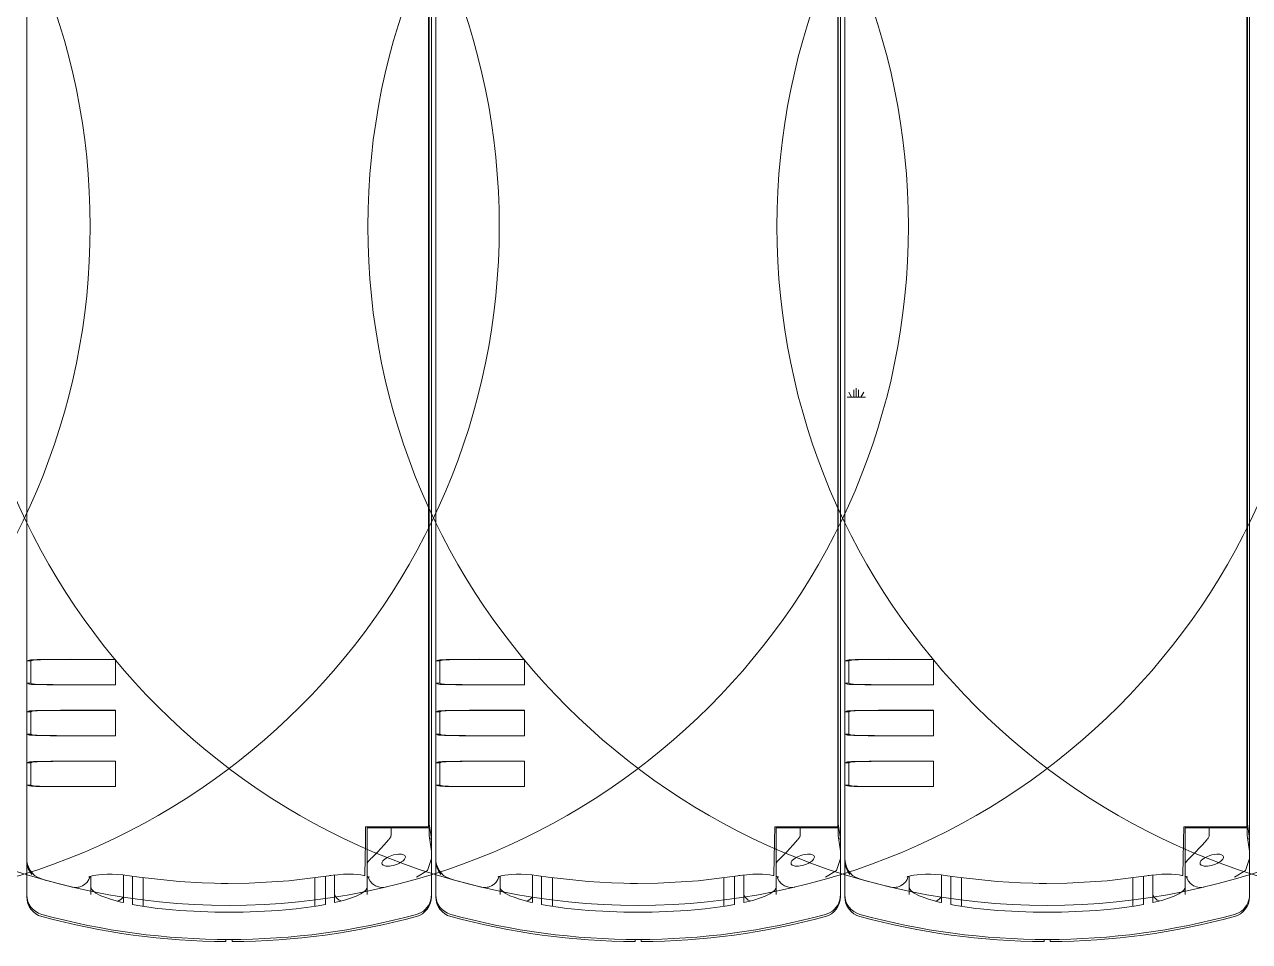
# Model space of a CAD drawing. Header units: millimetres. Extents: x -6000 to 26000, y -6000 to 26000.
# Drawn here: x 125.45 to 142.17, y -4552.79 to -4540.27 of the extents above; entities that cross this region are included whole.
import ezdxf

# ---------------------------------------------------------------- set-up
doc = ezdxf.new("R2010")
doc.units = ezdxf.units.MM
doc.header["$MEASUREMENT"] = 0
doc.layers.add('Чертеж и Рисунок_Ном._пера__1', color=7, linetype='Continuous', lineweight=15)
doc.layers.add('Чертеж и Рисунок_Ном._пера__7', color=7, linetype='Continuous', lineweight=15)

msp = doc.modelspace()

# ---------------------------------------------------------------- hatches: boundary and pattern name
at = {"layer": 'Чертеж и Рисунок_Ном._пера__1', "linetype": 'Continuous', "lineweight": 15}
h = msp.add_hatch(dxfattribs=at)
h.set_pattern_fill('SWAMP', style=0, pattern_type=2)
h.set_pattern_definition([(0, (129.6786, -4571.343), (1, 1.73205), [0.25, -1.75]), (90, (129.8036, -4571.343), (-1, 1.73205), [0.125, -3.3391]), (90, (129.8348, -4571.343), (-1, 1.73205), [0.1, -3.3641]), (90, (129.7723, -4571.343), (-1, 1.73205), [0.1, -3.3641]), (60, (129.8661, -4571.343), (-1, 1.73205), [0.08, -1.92]), (120, (129.7411, -4571.343), (-2, 0), [0.08, -1.92])])
h.paths.add_polyline_path([(137.24, -4544.545), (136.545, -4544.545), (136.545, -4547.987), (137.24, -4547.987)])

# ---------------------------------------------------------------- linework, layer by layer
at = {"layer": 'Чертеж и Рисунок_Ном._пера__7', "color": 7, "linetype": 'Continuous', "lineweight": 15}
for p, q in [((131.007, -4534.96), (131.007, -4551.391)), ((136.589, -4534.96), (136.589, -4551.391)), ((142.172, -4534.96), (142.172, -4551.391)), ((130.977, -4535.301), (130.977, -4551.186)), ((136.56, -4535.301), (136.56, -4551.186)), ((142.143, -4535.301), (142.143, -4551.186)), ((125.485, -4539.876), (125.485, -4548.962)), ((130.969, -4551.228), (130.969, -4539.889)), ((131.067, -4539.876), (131.067, -4548.962)), ((136.552, -4551.228), (136.552, -4539.889)), ((136.65, -4539.876), (136.65, -4548.962)), ((142.134, -4551.228), (142.134, -4539.889)), ((125.485, -4548.962), (125.523, -4548.949)), ((125.485, -4548.962), (125.54, -4548.962)), ((125.485, -4549.266), (125.485, -4548.962)), ((125.578, -4548.949), (125.54, -4548.962)), ((125.54, -4548.962), (125.54, -4549.266)), ((126.078, -4548.94), (126.695, -4548.94)), ((126.694, -4548.941), (126.078, -4548.941)), ((126.695, -4548.94), (126.694, -4548.941)), ((126.694, -4548.941), (126.694, -4549.286)), ((126.695, -4548.94), (126.695, -4549.287)), ((131.067, -4548.962), (131.105, -4548.949)), ((131.067, -4548.962), (131.123, -4548.962)), ((131.067, -4549.266), (131.067, -4548.962)), ((131.161, -4548.949), (131.123, -4548.962)), ((131.123, -4548.962), (131.123, -4549.266)), ((131.661, -4548.94), (132.277, -4548.94)), ((132.276, -4548.941), (131.661, -4548.941)), ((132.277, -4548.94), (132.276, -4548.941)), ((132.276, -4548.941), (132.276, -4549.286)), ((132.277, -4548.94), (132.277, -4549.287)), ((136.65, -4548.962), (136.688, -4548.949)), ((136.65, -4548.962), (136.706, -4548.962)), ((136.65, -4549.266), (136.65, -4548.962)), ((136.743, -4548.949), (136.706, -4548.962)), ((136.706, -4548.962), (136.706, -4549.266)), ((137.243, -4548.94), (137.86, -4548.94)), ((137.859, -4548.941), (137.243, -4548.941)), ((137.86, -4548.94), (137.859, -4548.941)), ((137.859, -4548.941), (137.859, -4549.286)), ((137.86, -4548.94), (137.86, -4549.287)), ((125.485, -4549.266), (125.485, -4549.657)), ((125.485, -4549.266), (125.54, -4549.266)), ((125.522, -4549.278), (125.485, -4549.266)), ((125.578, -4549.278), (125.54, -4549.266)), ((126.694, -4549.286), (126.078, -4549.286)), ((126.695, -4549.287), (126.078, -4549.287)), ((126.694, -4549.286), (126.695, -4549.287)), ((131.067, -4549.266), (131.067, -4549.657)), ((131.067, -4549.266), (131.123, -4549.266)), ((131.105, -4549.278), (131.067, -4549.266)), ((131.161, -4549.278), (131.123, -4549.266)), ((132.276, -4549.286), (131.661, -4549.286)), ((132.277, -4549.287), (131.661, -4549.287)), ((132.276, -4549.286), (132.277, -4549.287)), ((136.65, -4549.266), (136.65, -4549.657)), ((136.65, -4549.266), (136.706, -4549.266)), ((136.688, -4549.278), (136.65, -4549.266)), ((136.743, -4549.278), (136.706, -4549.266)), ((137.859, -4549.286), (137.243, -4549.286)), ((137.86, -4549.287), (137.243, -4549.287)), ((137.859, -4549.286), (137.86, -4549.287)), ((125.485, -4549.657), (125.522, -4549.644)), ((125.485, -4549.657), (125.54, -4549.657)), ((125.485, -4549.961), (125.485, -4549.657)), ((125.578, -4549.644), (125.54, -4549.657)), ((125.54, -4549.657), (125.54, -4549.961)), ((126.078, -4549.635), (126.695, -4549.635)), ((126.694, -4549.636), (126.078, -4549.636)), ((126.695, -4549.635), (126.694, -4549.636)), ((126.694, -4549.636), (126.694, -4549.982)), ((126.695, -4549.635), (126.695, -4549.983)), ((131.067, -4549.657), (131.105, -4549.644)), ((131.067, -4549.657), (131.123, -4549.657)), ((131.067, -4549.961), (131.067, -4549.657)), ((131.161, -4549.644), (131.123, -4549.657)), ((131.123, -4549.657), (131.123, -4549.961)), ((131.661, -4549.635), (132.277, -4549.635)), ((132.276, -4549.636), (131.661, -4549.636)), ((132.277, -4549.635), (132.276, -4549.636)), ((132.276, -4549.636), (132.276, -4549.982)), ((132.277, -4549.635), (132.277, -4549.983)), ((136.65, -4549.657), (136.688, -4549.644)), ((136.65, -4549.657), (136.706, -4549.657)), ((136.65, -4549.961), (136.65, -4549.657)), ((136.743, -4549.644), (136.706, -4549.657)), ((136.706, -4549.657), (136.706, -4549.961)), ((137.243, -4549.635), (137.86, -4549.635)), ((137.859, -4549.636), (137.243, -4549.636)), ((137.86, -4549.635), (137.859, -4549.636)), ((137.859, -4549.636), (137.859, -4549.982)), ((137.86, -4549.635), (137.86, -4549.983)), ((125.522, -4549.974), (125.485, -4549.961)), ((125.485, -4549.961), (125.54, -4549.961)), ((125.485, -4549.961), (125.485, -4550.353)), ((125.578, -4549.974), (125.54, -4549.961)), ((126.694, -4549.982), (126.078, -4549.982)), ((126.695, -4549.983), (126.078, -4549.983)), ((126.695, -4549.983), (126.694, -4549.982)), ((131.105, -4549.974), (131.067, -4549.961)), ((131.067, -4549.961), (131.123, -4549.961)), ((131.067, -4549.961), (131.067, -4550.353)), ((131.161, -4549.974), (131.123, -4549.961)), ((132.276, -4549.982), (131.661, -4549.982)), ((132.277, -4549.983), (131.661, -4549.983)), ((132.277, -4549.983), (132.276, -4549.982)), ((136.688, -4549.974), (136.65, -4549.961)), ((136.65, -4549.961), (136.706, -4549.961)), ((136.65, -4549.961), (136.65, -4550.353)), ((136.743, -4549.974), (136.706, -4549.961)), ((137.859, -4549.982), (137.243, -4549.982)), ((137.86, -4549.983), (137.243, -4549.983)), ((137.86, -4549.983), (137.859, -4549.982)), ((125.485, -4550.353), (125.522, -4550.34)), ((125.54, -4550.353), (125.485, -4550.353)), ((125.485, -4550.657), (125.485, -4550.353)), ((125.578, -4550.34), (125.54, -4550.353)), ((125.54, -4550.353), (125.54, -4550.657)), ((126.078, -4550.331), (126.695, -4550.331)), ((126.694, -4550.332), (126.078, -4550.332)), ((126.695, -4550.331), (126.694, -4550.332)), ((126.694, -4550.332), (126.694, -4550.677)), ((126.695, -4550.331), (126.695, -4550.678)), ((131.067, -4550.353), (131.105, -4550.34)), ((131.123, -4550.353), (131.067, -4550.353)), ((131.067, -4550.657), (131.067, -4550.353)), ((131.161, -4550.34), (131.123, -4550.353)), ((131.123, -4550.353), (131.123, -4550.657)), ((131.661, -4550.331), (132.277, -4550.331)), ((132.276, -4550.332), (131.661, -4550.332)), ((132.277, -4550.331), (132.276, -4550.332)), ((132.276, -4550.332), (132.276, -4550.677)), ((132.277, -4550.331), (132.277, -4550.678)), ((136.65, -4550.353), (136.688, -4550.34)), ((136.706, -4550.353), (136.65, -4550.353)), ((136.65, -4550.657), (136.65, -4550.353)), ((136.743, -4550.34), (136.706, -4550.353)), ((136.706, -4550.353), (136.706, -4550.657)), ((137.243, -4550.331), (137.86, -4550.331)), ((137.859, -4550.332), (137.243, -4550.332)), ((137.86, -4550.331), (137.859, -4550.332)), ((137.859, -4550.332), (137.859, -4550.677)), ((137.86, -4550.331), (137.86, -4550.678)), ((125.522, -4550.669), (125.485, -4550.657)), ((125.485, -4550.657), (125.54, -4550.657)), ((125.485, -4550.657), (125.485, -4551.661)), ((125.578, -4550.669), (125.54, -4550.657)), ((126.694, -4550.677), (126.078, -4550.677)), ((126.695, -4550.678), (126.078, -4550.678)), ((126.695, -4550.678), (126.694, -4550.677)), ((131.105, -4550.669), (131.067, -4550.657)), ((131.067, -4550.657), (131.123, -4550.657)), ((131.067, -4550.657), (131.067, -4551.661)), ((131.161, -4550.669), (131.123, -4550.657)), ((132.276, -4550.677), (131.661, -4550.677)), ((132.277, -4550.678), (131.661, -4550.678)), ((132.277, -4550.678), (132.276, -4550.677)), ((136.688, -4550.669), (136.65, -4550.657)), ((136.65, -4550.657), (136.706, -4550.657)), ((136.65, -4550.657), (136.65, -4551.661)), ((136.743, -4550.669), (136.706, -4550.657)), ((137.859, -4550.677), (137.243, -4550.677)), ((137.86, -4550.678), (137.243, -4550.678)), ((137.86, -4550.678), (137.859, -4550.677)), ((130.969, -4551.186), (130.977, -4551.186)), ((131.007, -4551.391), (130.977, -4551.186)), ((136.552, -4551.186), (136.56, -4551.186)), ((136.589, -4551.391), (136.56, -4551.186)), ((142.134, -4551.186), (142.143, -4551.186)), ((142.172, -4551.391), (142.143, -4551.186)), ((130.106, -4551.418), (130.11, -4551.228)), ((130.413, -4551.228), (130.11, -4551.228)), ((130.13, -4551.242), (130.457, -4551.242)), ((130.13, -4551.242), (130.13, -4551.724)), ((130.339, -4551.228), (130.339, -4551.242)), ((130.969, -4551.228), (130.413, -4551.228)), ((130.457, -4551.339), (130.457, -4551.242)), ((130.969, -4551.242), (130.457, -4551.242)), ((130.645, -4551.228), (130.645, -4551.242)), ((130.698, -4551.242), (130.698, -4551.228)), ((130.976, -4551.242), (130.969, -4551.242)), ((130.976, -4551.242), (130.976, -4551.346)), ((130.976, -4551.346), (131.007, -4551.561)), ((135.689, -4551.418), (135.692, -4551.228)), ((135.996, -4551.228), (135.692, -4551.228)), ((135.713, -4551.242), (136.039, -4551.242)), ((135.713, -4551.242), (135.713, -4551.724)), ((135.922, -4551.228), (135.922, -4551.242)), ((136.552, -4551.228), (135.996, -4551.228)), ((136.039, -4551.339), (136.039, -4551.242)), ((136.551, -4551.242), (136.039, -4551.242)), ((136.228, -4551.228), (136.228, -4551.242)), ((136.281, -4551.242), (136.281, -4551.228)), ((136.558, -4551.242), (136.551, -4551.242)), ((136.558, -4551.242), (136.558, -4551.346)), ((136.558, -4551.346), (136.589, -4551.561)), ((141.272, -4551.418), (141.275, -4551.228)), ((141.578, -4551.228), (141.275, -4551.228)), ((141.296, -4551.242), (141.622, -4551.242)), ((141.296, -4551.242), (141.296, -4551.724)), ((141.504, -4551.228), (141.504, -4551.242)), ((142.134, -4551.228), (141.578, -4551.228)), ((141.622, -4551.339), (141.622, -4551.242)), ((142.134, -4551.242), (141.622, -4551.242)), ((141.81, -4551.228), (141.81, -4551.242)), ((141.864, -4551.242), (141.864, -4551.228)), ((142.141, -4551.242), (142.134, -4551.242)), ((142.141, -4551.242), (142.141, -4551.346)), ((142.141, -4551.346), (142.172, -4551.561)), ((130.102, -4551.678), (130.106, -4551.418)), ((130.982, -4551.391), (131.007, -4551.391)), ((131.007, -4551.391), (131.007, -4551.561)), ((135.684, -4551.678), (135.689, -4551.418)), ((136.565, -4551.391), (136.589, -4551.391)), ((136.589, -4551.391), (136.589, -4551.561)), ((141.267, -4551.678), (141.272, -4551.418)), ((142.148, -4551.391), (142.172, -4551.391)), ((142.172, -4551.391), (142.172, -4551.561)), ((125.485, -4551.684), (125.485, -4551.661)), ((125.485, -4552.155), (125.485, -4551.684)), ((130.099, -4551.864), (130.102, -4551.678)), ((131.007, -4551.561), (131.007, -4551.658)), ((131.007, -4551.658), (131.007, -4552.183)), ((131.007, -4552.155), (131.007, -4551.658)), ((131.067, -4551.684), (131.067, -4551.661)), ((131.067, -4552.155), (131.067, -4551.684)), ((135.681, -4551.864), (135.684, -4551.678)), ((136.589, -4551.561), (136.589, -4551.658)), ((136.589, -4551.658), (136.589, -4552.183)), ((136.589, -4552.155), (136.589, -4551.658)), ((136.65, -4551.684), (136.65, -4551.661)), ((136.65, -4552.155), (136.65, -4551.684)), ((141.264, -4551.864), (141.267, -4551.678)), ((142.172, -4551.561), (142.172, -4551.658)), ((142.172, -4551.658), (142.172, -4552.183)), ((142.172, -4552.155), (142.172, -4551.658)), ((125.554, -4551.878), (125.554, -4551.853)), ((126.804, -4551.885), (126.804, -4552.262)), ((129.687, -4551.885), (129.687, -4552.262)), ((130.099, -4551.864), (130.098, -4551.893)), ((130.13, -4551.724), (130.13, -4551.869)), ((130.13, -4551.902), (130.13, -4551.869)), ((130.13, -4551.896), (130.13, -4551.869)), ((131.137, -4551.878), (131.137, -4551.853)), ((132.387, -4551.885), (132.387, -4552.262)), ((135.27, -4551.885), (135.27, -4552.262)), ((135.681, -4551.864), (135.681, -4551.893)), ((135.713, -4551.724), (135.713, -4551.869)), ((135.713, -4551.902), (135.713, -4551.869)), ((135.713, -4551.896), (135.713, -4551.869)), ((136.719, -4551.878), (136.719, -4551.853)), ((137.969, -4551.885), (137.969, -4552.262)), ((140.852, -4551.885), (140.852, -4552.262)), ((141.264, -4551.864), (141.263, -4551.893)), ((141.296, -4551.724), (141.296, -4551.869)), ((141.296, -4551.902), (141.296, -4551.869)), ((141.296, -4551.896), (141.296, -4551.869)), ((126.106, -4552.049), (126.106, -4552.049)), ((126.327, -4551.917), (126.327, -4551.917)), ((126.361, -4552.149), (126.361, -4551.902)), ((126.93, -4551.902), (126.93, -4552.288)), ((127.076, -4552.313), (127.076, -4551.923)), ((129.415, -4551.923), (129.415, -4552.313)), ((129.562, -4551.902), (129.562, -4552.288)), ((130.13, -4551.896), (130.13, -4552.149)), ((131.689, -4552.049), (131.689, -4552.049)), ((131.909, -4551.917), (131.909, -4551.917)), ((131.944, -4552.149), (131.944, -4551.902)), ((132.512, -4551.902), (132.512, -4552.288)), ((132.659, -4552.313), (132.659, -4551.923)), ((134.998, -4551.923), (134.998, -4552.313)), ((135.144, -4551.902), (135.144, -4552.288)), ((135.713, -4551.896), (135.713, -4552.149)), ((137.272, -4552.049), (137.272, -4552.049)), ((137.492, -4551.917), (137.492, -4551.917)), ((137.526, -4552.149), (137.526, -4551.902)), ((138.095, -4551.902), (138.095, -4552.288)), ((138.241, -4552.313), (138.241, -4551.923)), ((140.581, -4551.923), (140.581, -4552.313)), ((140.727, -4551.902), (140.727, -4552.288)), ((141.296, -4551.896), (141.296, -4552.149)), ((125.485, -4552.155), (125.485, -4552.183)), ((131.007, -4552.155), (131.007, -4552.155)), ((131.007, -4552.155), (131.007, -4552.155)), ((131.067, -4552.155), (131.067, -4552.183)), ((136.589, -4552.155), (136.589, -4552.155)), ((136.589, -4552.155), (136.589, -4552.155)), ((136.65, -4552.155), (136.65, -4552.183)), ((142.172, -4552.155), (142.172, -4552.155)), ((142.172, -4552.155), (142.172, -4552.155)), ((128.204, -4552.793), (128.204, -4552.765)), ((128.287, -4552.793), (128.287, -4552.765)), ((133.787, -4552.793), (133.787, -4552.765)), ((133.87, -4552.793), (133.87, -4552.765)), ((139.369, -4552.793), (139.369, -4552.765)), ((139.453, -4552.793), (139.453, -4552.765))]:
    msp.add_line(p, q, dxfattribs=at)
at = {"layer": 'Чертеж и Рисунок_Ном._пера__7', "color": 7, "linetype": 'Continuous', "lineweight": 15, "flags": 128}
for points in [[(125.522, -4549.278), (125.549, -4549.281), (125.576, -4549.282), (125.61, -4549.283), (125.653, -4549.284), (125.702, -4549.285), (125.757, -4549.286), (125.816, -4549.286), (125.88, -4549.287), (125.946, -4549.287), (126.014, -4549.287), (126.078, -4549.287)], [(125.578, -4549.278), (125.602, -4549.28), (125.626, -4549.281), (125.657, -4549.282), (125.695, -4549.283), (125.739, -4549.284), (125.788, -4549.285), (125.842, -4549.285), (125.899, -4549.286), (125.959, -4549.286), (126.02, -4549.286), (126.078, -4549.286)], [(131.105, -4549.278), (131.132, -4549.281), (131.158, -4549.282), (131.193, -4549.283), (131.235, -4549.284), (131.284, -4549.285), (131.339, -4549.286), (131.399, -4549.286), (131.463, -4549.287), (131.529, -4549.287), (131.597, -4549.287), (131.661, -4549.287)], [(131.161, -4549.278), (131.184, -4549.28), (131.208, -4549.281), (131.24, -4549.282), (131.278, -4549.283), (131.322, -4549.284), (131.371, -4549.285), (131.425, -4549.285), (131.482, -4549.286), (131.541, -4549.286), (131.602, -4549.286), (131.661, -4549.286)], [(136.688, -4549.278), (136.714, -4549.281), (136.741, -4549.282), (136.776, -4549.283), (136.818, -4549.284), (136.867, -4549.285), (136.922, -4549.286), (136.982, -4549.286), (137.045, -4549.287), (137.111, -4549.287), (137.179, -4549.287), (137.243, -4549.287)], [(136.743, -4549.278), (136.767, -4549.28), (136.791, -4549.281), (136.822, -4549.282), (136.86, -4549.283), (136.904, -4549.284), (136.954, -4549.285), (137.007, -4549.285), (137.064, -4549.286), (137.124, -4549.286), (137.185, -4549.286), (137.243, -4549.286)], [(125.522, -4549.644), (125.549, -4549.642), (125.576, -4549.641), (125.61, -4549.64), (125.653, -4549.639), (125.702, -4549.638), (125.757, -4549.637), (125.816, -4549.636), (125.88, -4549.636), (125.946, -4549.635), (126.014, -4549.635), (126.078, -4549.635)], [(125.578, -4549.644), (125.602, -4549.642), (125.626, -4549.641), (125.657, -4549.64), (125.695, -4549.639), (125.739, -4549.638), (125.788, -4549.638), (125.842, -4549.637), (125.899, -4549.637), (125.959, -4549.636), (126.02, -4549.636), (126.078, -4549.636)], [(131.105, -4549.644), (131.132, -4549.642), (131.158, -4549.641), (131.193, -4549.64), (131.235, -4549.639), (131.284, -4549.638), (131.339, -4549.637), (131.399, -4549.636), (131.463, -4549.636), (131.529, -4549.635), (131.597, -4549.635), (131.661, -4549.635)], [(131.161, -4549.644), (131.184, -4549.642), (131.208, -4549.641), (131.24, -4549.64), (131.278, -4549.639), (131.322, -4549.638), (131.371, -4549.638), (131.425, -4549.637), (131.482, -4549.637), (131.541, -4549.636), (131.602, -4549.636), (131.661, -4549.636)], [(136.688, -4549.644), (136.714, -4549.642), (136.741, -4549.641), (136.776, -4549.64), (136.818, -4549.639), (136.867, -4549.638), (136.922, -4549.637), (136.982, -4549.636), (137.045, -4549.636), (137.111, -4549.635), (137.179, -4549.635), (137.243, -4549.635)], [(136.743, -4549.644), (136.767, -4549.642), (136.791, -4549.641), (136.822, -4549.64), (136.86, -4549.639), (136.904, -4549.638), (136.954, -4549.638), (137.007, -4549.637), (137.064, -4549.637), (137.124, -4549.636), (137.185, -4549.636), (137.243, -4549.636)], [(125.522, -4549.974), (125.547, -4549.976), (125.572, -4549.977), (125.605, -4549.978), (125.646, -4549.979), (125.693, -4549.98), (125.746, -4549.981), (125.805, -4549.982), (125.868, -4549.982), (125.934, -4549.983), (126.003, -4549.983), (126.072, -4549.983)], [(125.578, -4549.974), (125.6, -4549.976), (125.623, -4549.977), (125.653, -4549.978), (125.689, -4549.979), (125.732, -4549.98), (125.78, -4549.98), (125.832, -4549.981), (125.889, -4549.981), (125.949, -4549.982), (126.01, -4549.982), (126.073, -4549.982)], [(131.105, -4549.974), (131.13, -4549.976), (131.155, -4549.977), (131.188, -4549.978), (131.228, -4549.979), (131.276, -4549.98), (131.329, -4549.981), (131.388, -4549.982), (131.451, -4549.982), (131.517, -4549.983), (131.585, -4549.983), (131.655, -4549.983)], [(131.161, -4549.974), (131.183, -4549.976), (131.205, -4549.977), (131.235, -4549.978), (131.272, -4549.979), (131.314, -4549.98), (131.362, -4549.98), (131.415, -4549.981), (131.472, -4549.981), (131.531, -4549.982), (131.593, -4549.982), (131.656, -4549.982)], [(136.688, -4549.974), (136.712, -4549.976), (136.737, -4549.977), (136.771, -4549.978), (136.811, -4549.979), (136.858, -4549.98), (136.912, -4549.981), (136.97, -4549.982), (137.033, -4549.982), (137.099, -4549.983), (137.168, -4549.983), (137.238, -4549.983)], [(136.743, -4549.974), (136.766, -4549.976), (136.788, -4549.977), (136.818, -4549.978), (136.854, -4549.979), (136.897, -4549.98), (136.945, -4549.98), (136.998, -4549.981), (137.054, -4549.981), (137.114, -4549.982), (137.175, -4549.982), (137.238, -4549.982)], [(125.522, -4550.34), (125.549, -4550.337), (125.576, -4550.336), (125.61, -4550.335), (125.653, -4550.334), (125.702, -4550.333), (125.757, -4550.333), (125.816, -4550.332), (125.88, -4550.331), (125.946, -4550.331), (126.014, -4550.331), (126.078, -4550.331)], [(125.578, -4550.34), (125.602, -4550.338), (125.626, -4550.337), (125.657, -4550.336), (125.695, -4550.335), (125.739, -4550.334), (125.788, -4550.333), (125.842, -4550.333), (125.899, -4550.332), (125.959, -4550.332), (126.02, -4550.332), (126.078, -4550.332)], [(131.105, -4550.34), (131.132, -4550.337), (131.158, -4550.336), (131.193, -4550.335), (131.235, -4550.334), (131.284, -4550.333), (131.339, -4550.333), (131.399, -4550.332), (131.463, -4550.331), (131.529, -4550.331), (131.597, -4550.331), (131.661, -4550.331)], [(131.161, -4550.34), (131.184, -4550.338), (131.208, -4550.337), (131.24, -4550.336), (131.278, -4550.335), (131.322, -4550.334), (131.371, -4550.333), (131.425, -4550.333), (131.482, -4550.332), (131.541, -4550.332), (131.602, -4550.332), (131.661, -4550.332)], [(136.688, -4550.34), (136.714, -4550.337), (136.741, -4550.336), (136.776, -4550.335), (136.818, -4550.334), (136.867, -4550.333), (136.922, -4550.333), (136.982, -4550.332), (137.045, -4550.331), (137.111, -4550.331), (137.179, -4550.331), (137.243, -4550.331)], [(136.743, -4550.34), (136.767, -4550.338), (136.791, -4550.337), (136.822, -4550.336), (136.86, -4550.335), (136.904, -4550.334), (136.954, -4550.333), (137.007, -4550.333), (137.064, -4550.332), (137.124, -4550.332), (137.185, -4550.332), (137.243, -4550.332)], [(125.522, -4550.669), (125.549, -4550.672), (125.576, -4550.673), (125.61, -4550.674), (125.653, -4550.675), (125.702, -4550.676), (125.757, -4550.677), (125.816, -4550.677), (125.88, -4550.678), (125.946, -4550.678), (126.014, -4550.678), (126.078, -4550.678)], [(125.578, -4550.669), (125.602, -4550.671), (125.626, -4550.672), (125.657, -4550.673), (125.695, -4550.674), (125.739, -4550.675), (125.788, -4550.676), (125.842, -4550.676), (125.899, -4550.677), (125.959, -4550.677), (126.02, -4550.677), (126.078, -4550.677)], [(131.105, -4550.669), (131.132, -4550.672), (131.158, -4550.673), (131.193, -4550.674), (131.235, -4550.675), (131.284, -4550.676), (131.339, -4550.677), (131.399, -4550.677), (131.463, -4550.678), (131.529, -4550.678), (131.597, -4550.678), (131.661, -4550.678)], [(131.161, -4550.669), (131.184, -4550.671), (131.208, -4550.672), (131.24, -4550.673), (131.278, -4550.674), (131.322, -4550.675), (131.371, -4550.676), (131.425, -4550.676), (131.482, -4550.677), (131.541, -4550.677), (131.602, -4550.677), (131.661, -4550.677)], [(136.688, -4550.669), (136.714, -4550.672), (136.741, -4550.673), (136.776, -4550.674), (136.818, -4550.675), (136.867, -4550.676), (136.922, -4550.677), (136.982, -4550.677), (137.045, -4550.678), (137.111, -4550.678), (137.179, -4550.678), (137.243, -4550.678)], [(136.743, -4550.669), (136.767, -4550.671), (136.791, -4550.672), (136.822, -4550.673), (136.86, -4550.674), (136.904, -4550.675), (136.954, -4550.676), (137.007, -4550.676), (137.064, -4550.677), (137.124, -4550.677), (137.185, -4550.677), (137.243, -4550.677)], [(130.457, -4551.339), (130.455, -4551.352), (130.452, -4551.362), (130.442, -4551.38), (130.431, -4551.394)], [(136.039, -4551.339), (136.038, -4551.352), (136.034, -4551.362), (136.024, -4551.38), (136.014, -4551.394)], [(141.622, -4551.339), (141.62, -4551.352), (141.617, -4551.362), (141.607, -4551.38), (141.597, -4551.394)], [(130.427, -4551.398), (130.359, -4551.476), (130.316, -4551.524), (130.275, -4551.568), (130.257, -4551.587), (130.221, -4551.624), (130.195, -4551.649), (130.183, -4551.66)], [(136.01, -4551.398), (135.941, -4551.476), (135.898, -4551.524), (135.858, -4551.568), (135.839, -4551.587), (135.803, -4551.624), (135.778, -4551.649), (135.766, -4551.66)], [(141.593, -4551.398), (141.524, -4551.476), (141.481, -4551.524), (141.44, -4551.568), (141.422, -4551.587), (141.386, -4551.624), (141.36, -4551.649), (141.348, -4551.66)], [(125.686, -4551.938), (125.632, -4551.916), (125.591, -4551.889), (125.557, -4551.856), (125.532, -4551.824), (125.507, -4551.775), (125.496, -4551.742), (125.487, -4551.701), (125.485, -4551.661)], [(125.554, -4551.878), (125.521, -4551.829), (125.506, -4551.798), (125.494, -4551.759), (125.485, -4551.702), (125.485, -4551.684)], [(130.13, -4551.724), (130.146, -4551.7), (130.167, -4551.676), (130.183, -4551.66)], [(130.332, -4551.723), (130.335, -4551.71), (130.344, -4551.693), (130.353, -4551.682), (130.39, -4551.654), (130.423, -4551.636), (130.467, -4551.618), (130.492, -4551.61)], [(130.492, -4551.61), (130.528, -4551.603), (130.56, -4551.599), (130.573, -4551.599), (130.601, -4551.601), (130.618, -4551.605), (130.634, -4551.612), (130.643, -4551.619), (130.652, -4551.636)], [(130.652, -4551.64), (130.65, -4551.651), (130.641, -4551.669), (130.629, -4551.683), (130.617, -4551.694), (130.601, -4551.706), (130.573, -4551.722), (130.543, -4551.736), (130.526, -4551.742), (130.492, -4551.753)], [(130.802, -4551.912), (130.952, -4551.822), (131.007, -4551.658)], [(131.268, -4551.938), (131.214, -4551.916), (131.173, -4551.889), (131.139, -4551.856), (131.115, -4551.824), (131.089, -4551.775), (131.078, -4551.742), (131.07, -4551.701), (131.067, -4551.661)], [(131.137, -4551.878), (131.104, -4551.829), (131.089, -4551.798), (131.076, -4551.759), (131.068, -4551.702), (131.067, -4551.684)], [(135.713, -4551.724), (135.728, -4551.7), (135.749, -4551.676), (135.766, -4551.66)], [(135.915, -4551.723), (135.918, -4551.71), (135.927, -4551.693), (135.936, -4551.682), (135.973, -4551.654), (136.005, -4551.636), (136.05, -4551.618), (136.075, -4551.61)], [(136.075, -4551.61), (136.111, -4551.603), (136.142, -4551.599), (136.155, -4551.599), (136.183, -4551.601), (136.2, -4551.605), (136.217, -4551.612), (136.226, -4551.619), (136.234, -4551.636)], [(136.235, -4551.64), (136.233, -4551.651), (136.224, -4551.669), (136.212, -4551.683), (136.199, -4551.694), (136.184, -4551.706), (136.156, -4551.722), (136.125, -4551.736), (136.109, -4551.742), (136.075, -4551.753)], [(136.384, -4551.912), (136.535, -4551.822), (136.589, -4551.658)], [(136.851, -4551.938), (136.797, -4551.916), (136.756, -4551.889), (136.722, -4551.856), (136.697, -4551.824), (136.672, -4551.775), (136.661, -4551.742), (136.652, -4551.701), (136.65, -4551.661)], [(136.719, -4551.878), (136.686, -4551.829), (136.672, -4551.798), (136.659, -4551.759), (136.65, -4551.702), (136.65, -4551.684)], [(141.296, -4551.724), (141.311, -4551.7), (141.332, -4551.676), (141.348, -4551.66)], [(141.497, -4551.723), (141.5, -4551.71), (141.509, -4551.693), (141.519, -4551.682), (141.555, -4551.654), (141.588, -4551.636), (141.632, -4551.618), (141.657, -4551.61)], [(141.657, -4551.61), (141.694, -4551.603), (141.725, -4551.599), (141.738, -4551.599), (141.766, -4551.601), (141.783, -4551.605), (141.8, -4551.612), (141.808, -4551.619), (141.817, -4551.636)], [(141.817, -4551.64), (141.816, -4551.651), (141.807, -4551.669), (141.795, -4551.683), (141.782, -4551.694), (141.767, -4551.706), (141.738, -4551.722), (141.708, -4551.736), (141.692, -4551.742), (141.657, -4551.753)], [(141.967, -4551.912), (142.117, -4551.822), (142.172, -4551.658)], [(126.886, -4551.896), (126.853, -4551.891), (126.797, -4551.884), (126.726, -4551.878), (126.651, -4551.874), (126.584, -4551.873), (126.524, -4551.876), (126.471, -4551.88), (126.428, -4551.886), (126.392, -4551.893), (126.365, -4551.901), (126.346, -4551.907), (126.334, -4551.913)], [(129.606, -4551.896), (129.621, -4551.893), (129.637, -4551.891), (129.669, -4551.887), (129.731, -4551.88), (129.809, -4551.875), (129.88, -4551.873), (129.943, -4551.874), (129.998, -4551.878), (130.046, -4551.884), (130.085, -4551.89), (130.098, -4551.893)], [(130.492, -4551.753), (130.459, -4551.76), (130.435, -4551.763), (130.415, -4551.764), (130.387, -4551.763), (130.373, -4551.76), (130.348, -4551.75), (130.336, -4551.737), (130.332, -4551.723)], [(132.468, -4551.896), (132.436, -4551.891), (132.38, -4551.884), (132.309, -4551.878), (132.234, -4551.874), (132.166, -4551.873), (132.106, -4551.876), (132.054, -4551.88), (132.01, -4551.886), (131.975, -4551.893), (131.948, -4551.901), (131.929, -4551.907), (131.917, -4551.913)], [(135.188, -4551.896), (135.204, -4551.893), (135.22, -4551.891), (135.251, -4551.887), (135.314, -4551.88), (135.392, -4551.875), (135.463, -4551.873), (135.526, -4551.874), (135.581, -4551.878), (135.628, -4551.884), (135.667, -4551.89), (135.681, -4551.893)], [(136.075, -4551.753), (136.042, -4551.76), (136.017, -4551.763), (135.997, -4551.764), (135.97, -4551.763), (135.956, -4551.76), (135.93, -4551.75), (135.918, -4551.737), (135.915, -4551.723)], [(138.051, -4551.896), (138.019, -4551.891), (137.962, -4551.884), (137.892, -4551.878), (137.817, -4551.874), (137.749, -4551.873), (137.689, -4551.876), (137.637, -4551.88), (137.593, -4551.886), (137.558, -4551.893), (137.531, -4551.901), (137.511, -4551.907), (137.499, -4551.913)], [(140.771, -4551.896), (140.787, -4551.893), (140.803, -4551.891), (140.834, -4551.887), (140.897, -4551.88), (140.974, -4551.875), (141.045, -4551.873), (141.108, -4551.874), (141.164, -4551.878), (141.211, -4551.884), (141.25, -4551.89), (141.263, -4551.893)], [(141.657, -4551.753), (141.624, -4551.76), (141.6, -4551.763), (141.58, -4551.764), (141.552, -4551.763), (141.539, -4551.76), (141.513, -4551.75), (141.501, -4551.737), (141.497, -4551.723)], [(126.109, -4552.049), (126.15, -4552.055), (126.185, -4552.052), (126.202, -4552.049), (126.224, -4552.042), (126.244, -4552.034), (126.28, -4552.01), (126.3, -4551.992), (126.31, -4551.98), (126.334, -4551.945), (126.35, -4551.906)], [(126.361, -4552.049), (126.37, -4552.078), (126.39, -4552.102), (126.43, -4552.132), (126.498, -4552.167), (126.552, -4552.189), (126.627, -4552.214), (126.771, -4552.254), (126.804, -4552.262)], [(129.606, -4551.896), (129.064, -4551.962), (128.519, -4551.995), (128.235, -4552), (128.221, -4551.999), (128.208, -4551.999), (128.184, -4551.999), (128.138, -4551.999), (128.049, -4551.997), (127.881, -4551.992), (127.564, -4551.974), (127.021, -4551.915), (126.886, -4551.896)], [(129.687, -4552.262), (129.809, -4552.231), (129.917, -4552.197), (129.979, -4552.173), (130.043, -4552.142), (130.085, -4552.116), (130.111, -4552.092), (130.125, -4552.071), (130.13, -4552.049)], [(130.13, -4551.902), (130.141, -4551.906), (130.155, -4551.911), (130.164, -4551.916)], [(130.142, -4551.906), (130.155, -4551.939), (130.172, -4551.968), (130.2, -4552), (130.218, -4552.015), (130.244, -4552.032), (130.259, -4552.039), (130.286, -4552.048), (130.32, -4552.054), (130.357, -4552.054), (130.382, -4552.049)], [(131.692, -4552.049), (131.733, -4552.055), (131.768, -4552.052), (131.785, -4552.049), (131.806, -4552.042), (131.826, -4552.034), (131.863, -4552.01), (131.882, -4551.992), (131.893, -4551.98), (131.916, -4551.945), (131.932, -4551.906)], [(131.944, -4552.049), (131.952, -4552.078), (131.972, -4552.102), (132.012, -4552.132), (132.08, -4552.167), (132.135, -4552.189), (132.209, -4552.214), (132.353, -4552.254), (132.387, -4552.262)], [(135.188, -4551.896), (134.647, -4551.962), (134.101, -4551.995), (133.818, -4552), (133.804, -4551.999), (133.791, -4551.999), (133.767, -4551.999), (133.72, -4551.999), (133.632, -4551.997), (133.464, -4551.992), (133.146, -4551.974), (132.603, -4551.915), (132.468, -4551.896)], [(135.27, -4552.262), (135.392, -4552.231), (135.499, -4552.197), (135.562, -4552.173), (135.626, -4552.142), (135.668, -4552.116), (135.693, -4552.092), (135.708, -4552.071), (135.713, -4552.049)], [(135.713, -4551.902), (135.724, -4551.906), (135.738, -4551.911), (135.747, -4551.916)], [(135.724, -4551.906), (135.737, -4551.939), (135.755, -4551.968), (135.782, -4552), (135.8, -4552.015), (135.826, -4552.032), (135.842, -4552.039), (135.869, -4552.048), (135.903, -4552.054), (135.94, -4552.054), (135.965, -4552.049)], [(137.274, -4552.049), (137.315, -4552.055), (137.35, -4552.052), (137.367, -4552.049), (137.389, -4552.042), (137.409, -4552.034), (137.445, -4552.01), (137.465, -4551.992), (137.476, -4551.98), (137.499, -4551.945), (137.515, -4551.906)], [(137.526, -4552.049), (137.535, -4552.078), (137.555, -4552.102), (137.595, -4552.132), (137.663, -4552.167), (137.717, -4552.189), (137.792, -4552.214), (137.936, -4552.254), (137.969, -4552.262)], [(140.771, -4551.896), (140.229, -4551.962), (139.684, -4551.995), (139.4, -4552), (139.386, -4551.999), (139.374, -4551.999), (139.349, -4551.999), (139.303, -4551.999), (139.215, -4551.997), (139.047, -4551.992), (138.729, -4551.974), (138.186, -4551.915), (138.051, -4551.896)], [(140.852, -4552.262), (140.975, -4552.231), (141.082, -4552.197), (141.144, -4552.173), (141.208, -4552.142), (141.25, -4552.116), (141.276, -4552.092), (141.291, -4552.071), (141.296, -4552.049)], [(141.296, -4551.902), (141.306, -4551.906), (141.32, -4551.911), (141.33, -4551.916)], [(141.307, -4551.906), (141.32, -4551.939), (141.338, -4551.968), (141.365, -4552), (141.383, -4552.015), (141.409, -4552.032), (141.425, -4552.039), (141.451, -4552.048), (141.485, -4552.054), (141.522, -4552.054), (141.547, -4552.049)], [(130.802, -4552.424), (130.857, -4552.402), (130.898, -4552.376), (130.922, -4552.355), (130.949, -4552.325), (130.967, -4552.299), (130.984, -4552.266), (130.998, -4552.225), (131.005, -4552.186), (131.007, -4552.155)], [(136.384, -4552.424), (136.439, -4552.402), (136.481, -4552.376), (136.505, -4552.355), (136.531, -4552.325), (136.549, -4552.299), (136.566, -4552.266), (136.58, -4552.225), (136.588, -4552.186), (136.589, -4552.155)], [(141.967, -4552.424), (142.022, -4552.402), (142.063, -4552.376), (142.088, -4552.355), (142.114, -4552.325), (142.132, -4552.299), (142.149, -4552.266), (142.163, -4552.225), (142.17, -4552.186), (142.172, -4552.155)], [(127.474, -4552.361), (127.334, -4552.347), (127.267, -4552.34), (127.185, -4552.329), (127.001, -4552.301), (126.93, -4552.288)], [(129.562, -4552.288), (129.434, -4552.31), (129.299, -4552.33), (129.23, -4552.339), (129.16, -4552.347), (129.018, -4552.361)], [(133.056, -4552.361), (132.916, -4552.347), (132.85, -4552.34), (132.767, -4552.329), (132.583, -4552.301), (132.512, -4552.288)], [(135.144, -4552.288), (135.017, -4552.31), (134.882, -4552.33), (134.813, -4552.339), (134.742, -4552.347), (134.6, -4552.361)], [(138.639, -4552.361), (138.499, -4552.347), (138.432, -4552.34), (138.35, -4552.329), (138.166, -4552.301), (138.095, -4552.288)], [(140.727, -4552.288), (140.599, -4552.31), (140.465, -4552.33), (140.395, -4552.339), (140.325, -4552.347), (140.183, -4552.361)], [(130.803, -4552.423), (130.814, -4552.42), (130.825, -4552.416), (130.836, -4552.412), (130.847, -4552.407), (130.857, -4552.402)], [(136.385, -4552.423), (136.397, -4552.42), (136.408, -4552.416), (136.419, -4552.412), (136.429, -4552.407), (136.44, -4552.402)], [(141.968, -4552.423), (141.979, -4552.42), (141.99, -4552.416), (142.001, -4552.412), (142.012, -4552.407), (142.023, -4552.402)]]:
    msp.add_lwpolyline(points, dxfattribs=at)
at = {"layer": 'Чертеж и Рисунок_Ном._пера__7', "color": 7, "linetype": 'Continuous', "lineweight": 15}
for centre in [(117.08, -4543.028), (122.663, -4543.028), (128.246, -4543.028), (133.828, -4543.028), (139.411, -4543.028), (144.994, -4543.028)]:
    msp.add_circle(centre, 9.271, dxfattribs=at)
for centre, radius, start, end in [((128.246, -4543.028), 9.271, 253.9693, 256.6757), ((128.246, -4543.028), 9.271, 253.9963, 256.6584), ((133.828, -4543.028), 9.271, 253.9693, 256.6757), ((133.828, -4543.028), 9.271, 253.9963, 256.6584), ((139.411, -4543.028), 9.271, 253.9693, 256.6757), ((139.411, -4543.028), 9.271, 253.9963, 256.6584), ((125.763, -4552.155), 0.278, 180, 254.7815), ((125.763, -4552.183), 0.278, 180, 254.7815), ((126.687, -4552.106), 0.139, 283.743, 327.2931), ((129.818, -4552.106), 0.139, 199.7042, 253.3252), ((130.729, -4552.183), 0.278, 285.2185, 0), ((131.345, -4552.155), 0.278, 180, 254.7815), ((131.345, -4552.183), 0.278, 180, 254.7815), ((132.27, -4552.106), 0.139, 283.743, 327.2931), ((135.401, -4552.106), 0.139, 199.7042, 253.3252), ((136.311, -4552.183), 0.278, 285.2185, 0), ((136.928, -4552.155), 0.278, 180, 254.7815), ((136.928, -4552.183), 0.278, 180, 254.7815), ((137.852, -4552.106), 0.139, 283.743, 327.2931), ((140.983, -4552.106), 0.139, 199.7042, 253.3252), ((141.894, -4552.183), 0.278, 285.2185, 0), ((128.246, -4543.028), 9.364, 265.2712, 270), ((128.246, -4543.028), 9.364, 270, 274.7288), ((133.828, -4543.028), 9.364, 265.2712, 270), ((133.828, -4543.028), 9.364, 270, 274.7288), ((139.411, -4543.028), 9.364, 265.2712, 270), ((139.411, -4543.028), 9.364, 270, 274.7288), ((128.246, -4543.028), 9.737, 254.7815, 270), ((128.246, -4543.056), 9.737, 254.7815, 269.7544), ((128.246, -4543.028), 9.737, 270, 285.2185), ((128.246, -4543.056), 9.737, 270.2456, 285.2185), ((133.828, -4543.028), 9.737, 254.7815, 270), ((133.828, -4543.056), 9.737, 254.7815, 269.7544), ((133.828, -4543.028), 9.737, 270, 285.2185), ((133.828, -4543.056), 9.737, 270.2456, 285.2185), ((139.411, -4543.028), 9.737, 254.7815, 270), ((139.411, -4543.056), 9.737, 254.7815, 269.7544), ((139.411, -4543.028), 9.737, 270, 285.2185), ((139.411, -4543.056), 9.737, 270.2456, 285.2185)]:
    msp.add_arc(centre, radius, start, end, dxfattribs=at)
for centre, major_axis, ratio, start_param, end_param in [((126.078, -4548.949), (0.556, 0), 0.017455, 1.570796, 3.089233), ((126.078, -4548.949), (-0.501, 0), 0.017455, 4.712389, 6.230825), ((131.661, -4548.949), (0.556, 0), 0.017455, 1.570796, 3.089233), ((131.661, -4548.949), (-0.501, 0), 0.017455, 4.712389, 6.230825), ((137.243, -4548.949), (0.556, 0), 0.017455, 1.570796, 3.089233), ((137.243, -4548.949), (-0.501, 0), 0.017455, 4.712389, 6.230825), ((130.492, -4551.072), (-0.522, 0), 0.36397, 2.037482, 2.180534), ((136.075, -4551.072), (-0.522, 0), 0.36397, 2.037482, 2.180534), ((141.657, -4551.072), (-0.522, 0), 0.36397, 2.037482, 2.180534)]:
    msp.add_ellipse(centre, major_axis=major_axis, ratio=ratio, start_param=start_param, end_param=end_param, dxfattribs=at)

doc.saveas('drawing.dxf')
